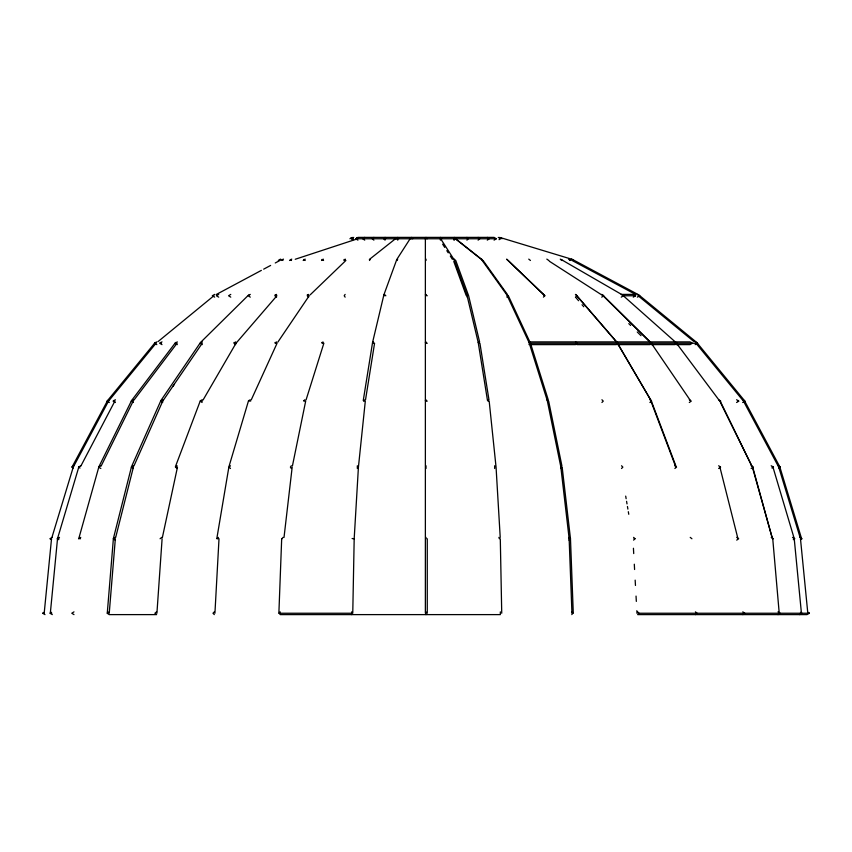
<?xml version="1.0" encoding="UTF-8"?>
<svg xmlns="http://www.w3.org/2000/svg" width="852" height="852" viewBox="0 0 852 852"><rect width="100%" height="100%" fill="white"/><g stroke="black" fill="none" stroke-linecap="round" stroke-linejoin="round"><path stroke-width="1.28" d="M352.76 613.238L354.187 538.752L358.426 467.12L365.306 401.111L363.261 400.504L372.558 342.472L383.879 294.856L396.787 259.477L410.781 237.719L412.709 238.762M278.881 613.131L281.692 538.539M569.551 260.488L569.594 259.477M214.928 613.238L219.007 538.752L216.823 538.539L228.932 466.704L248.592 400.504L250.68 401.111M156.917 613.238L162.104 538.752M107.277 613.131L113.391 538.539L131.506 466.704L160.921 400.504L200.518 342.472L248.763 294.856M109.237 613.238L115.339 538.752M78.906 466.704L57.542 538.539L50.332 613.131L51.77 613.238M284.014 537.442L292.183 467.12M453.796 239.817L454.041 237.719L481.486 259.477L506.823 294.856L529.028 342.472L547.25 400.504L560.797 466.704L569.136 538.539L571.948 613.131M365.519 399.833L374.571 343.26L372.558 342.472M719.78 401.111L675.902 342.472L622.301 294.856L561.138 259.477L561.479 260.488M292.449 465.831L305.687 401.111L303.578 400.504M162.381 537.474L177.472 467.12M634.293 295.772L634.527 294.856M115.659 537.474L133.402 467.12M51.908 537.495L73.251 467.12L72.239 466.704L107.618 400.504L155.245 342.472L156.022 343.26L108.534 401.111L73.879 465.969M306.081 399.854L323.856 343.26L321.8 342.472M384.305 295.772L384.774 294.398M397.181 260.488L397.65 259.115M373.016 343.26L373.485 341.886M411.154 238.762L411.623 237.388M363.751 401.111L364.219 399.748M357.339 465.756L357.339 468.493M440.377 240.136L440.377 237.388M351.663 614.611L351.663 611.864M467.226 297.146L467.226 294.398M494.661 468.493L494.661 465.756M175.405 466.704L200.422 400.504L202.414 401.111M801.551 538.539L779.761 466.704L744.382 400.504L696.755 342.472L638.734 294.856L572.533 259.477L572.107 260.488L635.805 294.536M133.945 465.927L162.743 401.111L202.222 343.26L200.518 342.472M251.233 399.907L277.06 343.26L275.047 342.472M133.988 400.067L177.056 343.26L175.608 342.472L131.613 400.504L98.917 466.704L78.789 538.539L80.514 538.752M101.175 465.948L133.189 401.111L131.613 400.504M691.036 343.26L691.43 342.472M752.38 467.12L719.897 400.504M80.897 465.948L114.882 401.111L113.614 400.504M203.074 399.982L235.993 343.26L276.9 295.772L275.121 294.856M345.124 294.398L344.219 295.772L345.124 297.146M369.48 260.488L370.386 259.115M322.077 343.26L322.983 341.886M397.799 237.388L396.883 238.762L397.799 240.136M303.908 401.111L304.814 399.748M291.309 465.756L290.404 467.12L291.309 468.493M454.201 240.136L455.117 238.762L454.201 237.388M282.087 538.752L283.002 537.378M500.337 611.864L500.337 614.611L280.191 614.611L279.275 613.238L280.191 611.864M506.876 297.146L507.781 295.772L506.876 294.398M529.017 344.623L529.923 343.26L697.575 343.26L695.179 341.886M560.691 468.493L561.596 467.12L560.691 465.756M568.998 540.125L569.913 538.752L568.998 537.378M571.809 614.611L572.725 613.238L571.809 611.864M277.795 342.174L309.201 295.772L307.284 294.856M172.85 386.488L174.33 384.316M737.608 401.111L738.141 400.504M308.594 294.398L307.263 295.772L308.594 297.146M343.942 260.488L345.262 259.115M275.121 343.26L276.453 341.886M385.061 237.388L383.73 238.762L385.061 240.136M248.741 401.111L250.073 399.748M230.466 465.756L229.145 467.12L230.466 468.493M466.939 240.136L468.27 238.762L466.939 237.388M217.068 538.752L218.4 537.378M214.321 611.864L212.989 613.238L214.321 614.611M543.406 297.146L544.737 295.772L543.406 294.398M601.927 402.485L603.259 401.111L601.927 399.748M621.534 468.493L622.855 467.12L621.534 465.756M633.6 540.125L634.932 538.752L633.6 537.378M809.4 613.238L639.011 613.238L637.679 614.611L807.014 614.611L809.4 613.238L807.813 612.322M696.755 342.472L695.977 343.26L742.624 400.099M310.149 294.867L345.88 260.488L344.059 259.477M158.046 341.588L213.873 295.772M276.57 294.398L274.887 295.772L276.57 297.146M321.555 260.488L323.249 259.115M235.663 341.886L233.97 343.26L235.663 344.623M373.89 237.388L372.207 238.762L373.89 240.136M202.084 399.748L200.39 401.111L202.084 402.485M177.131 465.756L175.448 467.12L177.131 468.493M478.11 240.136L479.793 238.762L478.11 237.388M160.08 538.752L161.773 537.378M156.587 611.864L154.894 613.238L156.587 614.611L109.194 614.611L107.214 613.238L109.194 611.864M575.43 297.146L577.113 295.772L575.43 294.398M649.916 402.485L651.61 401.111L649.916 399.748M674.869 468.493L676.552 467.12L674.869 465.756M695.413 614.611L697.106 613.238L695.413 611.864M369.342 259.477L396.787 237.719L398.661 238.762M772.455 538.752L752.593 466.704M250.286 294.398L248.305 295.772L250.286 297.146M303.184 260.488L305.176 259.115M202.18 341.886L200.199 343.26L202.18 344.623M364.731 237.388L362.739 238.762L364.731 240.136M162.7 399.748L160.719 401.111L162.7 402.485M133.359 465.756L131.378 467.12L133.359 468.493M487.269 240.136L489.261 238.762L487.269 237.388M115.297 537.378L113.316 538.752L115.297 540.125M601.714 297.146L603.695 295.772L601.714 294.398M689.3 402.485L691.281 401.111L689.3 399.748M718.641 468.493L720.622 467.12L718.641 465.756M736.703 540.125L738.684 538.752L736.703 537.378M742.806 614.611L744.786 613.238L742.806 611.864M772.21 467.12L772.839 466.704L794.213 538.539L801.423 613.131L800.72 613.238M744.382 400.504L743.466 401.111L778.121 465.969M230.764 294.398L228.56 295.772L230.764 297.146M289.542 260.488L291.746 259.115M177.301 341.886L175.097 343.26L177.301 344.623M357.915 240.136L355.71 238.762L357.915 237.388L494.085 237.388L496.29 238.762L494.085 240.136M133.434 399.748L131.229 401.111L133.434 402.485M100.845 465.756L98.64 467.12L100.845 468.493M78.565 538.752L80.77 537.378M73.986 611.864L71.781 613.238L73.986 614.611M621.236 297.146L623.44 295.772L635.603 295.772L633.27 294.398L621.236 294.398L623.44 295.772M751.155 468.493L753.36 467.12L751.155 465.756M778.014 614.611L780.219 613.238L778.014 611.864M218.73 294.398L216.397 295.772L218.73 297.146M281.139 260.488L283.471 259.115M161.986 341.886L159.643 343.26L161.986 344.623M353.729 237.388L351.386 238.762L352.941 239.678M115.414 399.748L113.082 401.111L115.414 402.485M80.812 465.756L78.469 467.12L80.035 468.036M499.059 239.678L500.614 238.762M59.502 537.378L57.159 538.752L58.724 539.667M51.525 612.322L49.97 613.238L52.313 614.611M633.27 297.146L635.603 295.772M736.586 402.485L738.918 401.111L736.586 399.748M771.965 468.036L773.531 467.12L771.188 465.756M793.276 539.667L794.841 538.752L792.498 537.378M799.687 614.611L802.03 613.238L800.475 612.322M214.672 294.398L212.286 295.772L214.672 297.146M278.295 260.488L280.681 259.115M156.821 341.886L154.425 343.26L156.821 344.623M349.916 238.762L352.313 237.388M109.333 399.748L106.947 401.111L109.333 402.485M74.049 465.756L71.664 467.12L73.251 468.036M52.323 537.378L49.938 538.752L51.525 539.667M44.187 612.322L42.6 613.238L44.986 614.611M637.328 297.146L639.714 295.772L637.328 294.398M695.179 344.623L697.575 343.26M742.667 402.485L745.053 401.111L742.667 399.748M778.749 468.036L780.336 467.12L777.951 465.756M800.475 539.667L802.062 538.752L799.677 537.378M216.195 294.536L261.362 270.393M263.673 269.157L270.627 265.441M275.26 262.97L279.893 260.488L279.467 259.477M779.761 466.704L778.749 467.12L800.092 537.495M779.229 613.238L772.721 538.539M295.239 259.264L357.67 238.762L356.647 237.719M793.521 538.752L794.213 538.539M808.899 613.131L807.813 613.238L800.475 538.752M355.71 238.762L496.29 238.762M530.338 344.623L575.547 344.623L576.879 343.26L575.547 341.886M576.868 344.623L616.337 344.623L618.03 343.26L616.337 341.886M617.625 344.623L649.82 344.623L651.801 343.26L649.82 341.886M651.13 344.623L674.699 344.623L676.903 343.26L674.699 341.886M675.966 344.623L690.013 344.623L692.356 343.26L690.013 341.886L529.017 341.886L529.923 343.26M279.275 613.238L351.205 613.238M43.101 613.131L44.187 613.238L51.525 538.752L50.449 538.539M352.11 538.539L354.187 538.752M57.542 538.539L58.969 538.752M569.136 538.539L570.478 538.752L573.279 613.238M634.122 538.539L635.102 538.752M500.806 237.719L572.533 259.477M560.797 466.704L562.16 467.12L570.478 538.752M425.372 400.504L427.267 401.111M160.921 400.504L162.743 401.111M425.372 342.472L427.267 343.26M234.098 342.472L235.993 343.26M547.25 400.504L548.656 401.111L561.894 465.831M441.773 238.762L439.973 237.719L453.967 259.477L466.885 294.856L478.206 342.472L479.91 343.26L488.973 399.833M383.879 294.856L385.86 295.772M425.372 294.856L427.267 295.772M529.028 342.472L530.487 343.26L548.262 399.854M427.267 238.762L425.372 237.719L425.372 613.131M453.967 259.477L455.745 260.488L468.621 295.772L479.612 341.971M571.319 259.115L573.705 260.488M499.687 237.388L502.084 238.762M568.529 259.115L570.861 260.488M498.271 237.388L499.836 238.304M383.911 237.719L385.668 238.762M321.939 259.477L323.579 260.488M560.254 259.115L562.458 260.488M718.566 399.748L720.771 401.111M771.23 537.378L773.435 538.752M549.284 261.202L601.981 295.069M107.618 400.504L108.534 401.111M160.325 342.472L161.454 343.26M546.824 259.115L548.816 260.488M303.813 259.477L305.218 260.488M544.897 295.772L506.887 259.477M455.671 238.762L482.072 259.69M528.751 259.115L530.445 260.488M690.226 537.378L691.92 538.752M638.127 295.772L693.954 341.588M575.973 294.856L617.008 342.472L651.375 401.111L675.86 465.906M290.383 259.477L291.49 260.488M508.229 260.488L543.959 294.867M617.008 342.472L651.375 401.111M602.534 294.856L650.779 342.472L690.376 400.504M603.078 295.772L650.236 342.323M628.787 323.611L630.672 325.464M637.253 331.971L641.013 335.677M506.738 259.115L508.058 260.488M637.679 611.864L639.011 613.238M576.889 295.772L617.796 343.26M575.984 297.699L578.583 300.724M582.054 304.75L583.79 306.763M282.161 259.477L282.939 260.488M483.084 260.488L507.579 294.707M481.614 259.115L482.52 260.488M547.186 399.748L548.092 401.111M352.504 237.719L353.186 238.762M442.635 244.151L444.733 247.41M446.821 250.658L448.216 252.831M450.314 256.09L452.401 259.338M720.366 402.293L751.794 465.948M508.346 295.772L529.933 342.067M650.683 400.504L675.7 466.704M453.796 261.511L466.204 295.474M454.35 259.115L454.819 260.488M478.515 341.886L478.984 343.26M487.781 399.748L488.249 401.111M498.899 537.378L499.368 538.752M351.194 237.719L351.514 238.762M752.742 468.408L772.093 537.474M719.791 466.704L737.907 538.539M625.698 496.109L626.135 498.708M626.571 501.306L627.008 503.905M627.445 506.503L627.881 509.102M628.318 511.701L628.765 514.288M478.206 342.472L487.493 400.504L489.176 401.111L496.056 467.12L500.22 537.42M633.43 548.262L633.718 553.576M634.303 564.205L634.591 569.509M635.166 580.137L635.464 585.452M636.039 596.081L636.337 601.395M636.838 610.692L636.987 613.344M500.294 538.752L501.732 613.238M675.902 342.472L675.913 343.26M427.267 538.752L427.267 613.238M426 237.388L426 238.762M426 259.115L426 260.488M426 294.398L426 295.772M426 341.886L426 343.26M426 399.748L426 401.111M426 465.756L426 468.493M426 537.378L426 538.752M426 611.864L426 614.611"/></g></svg>
